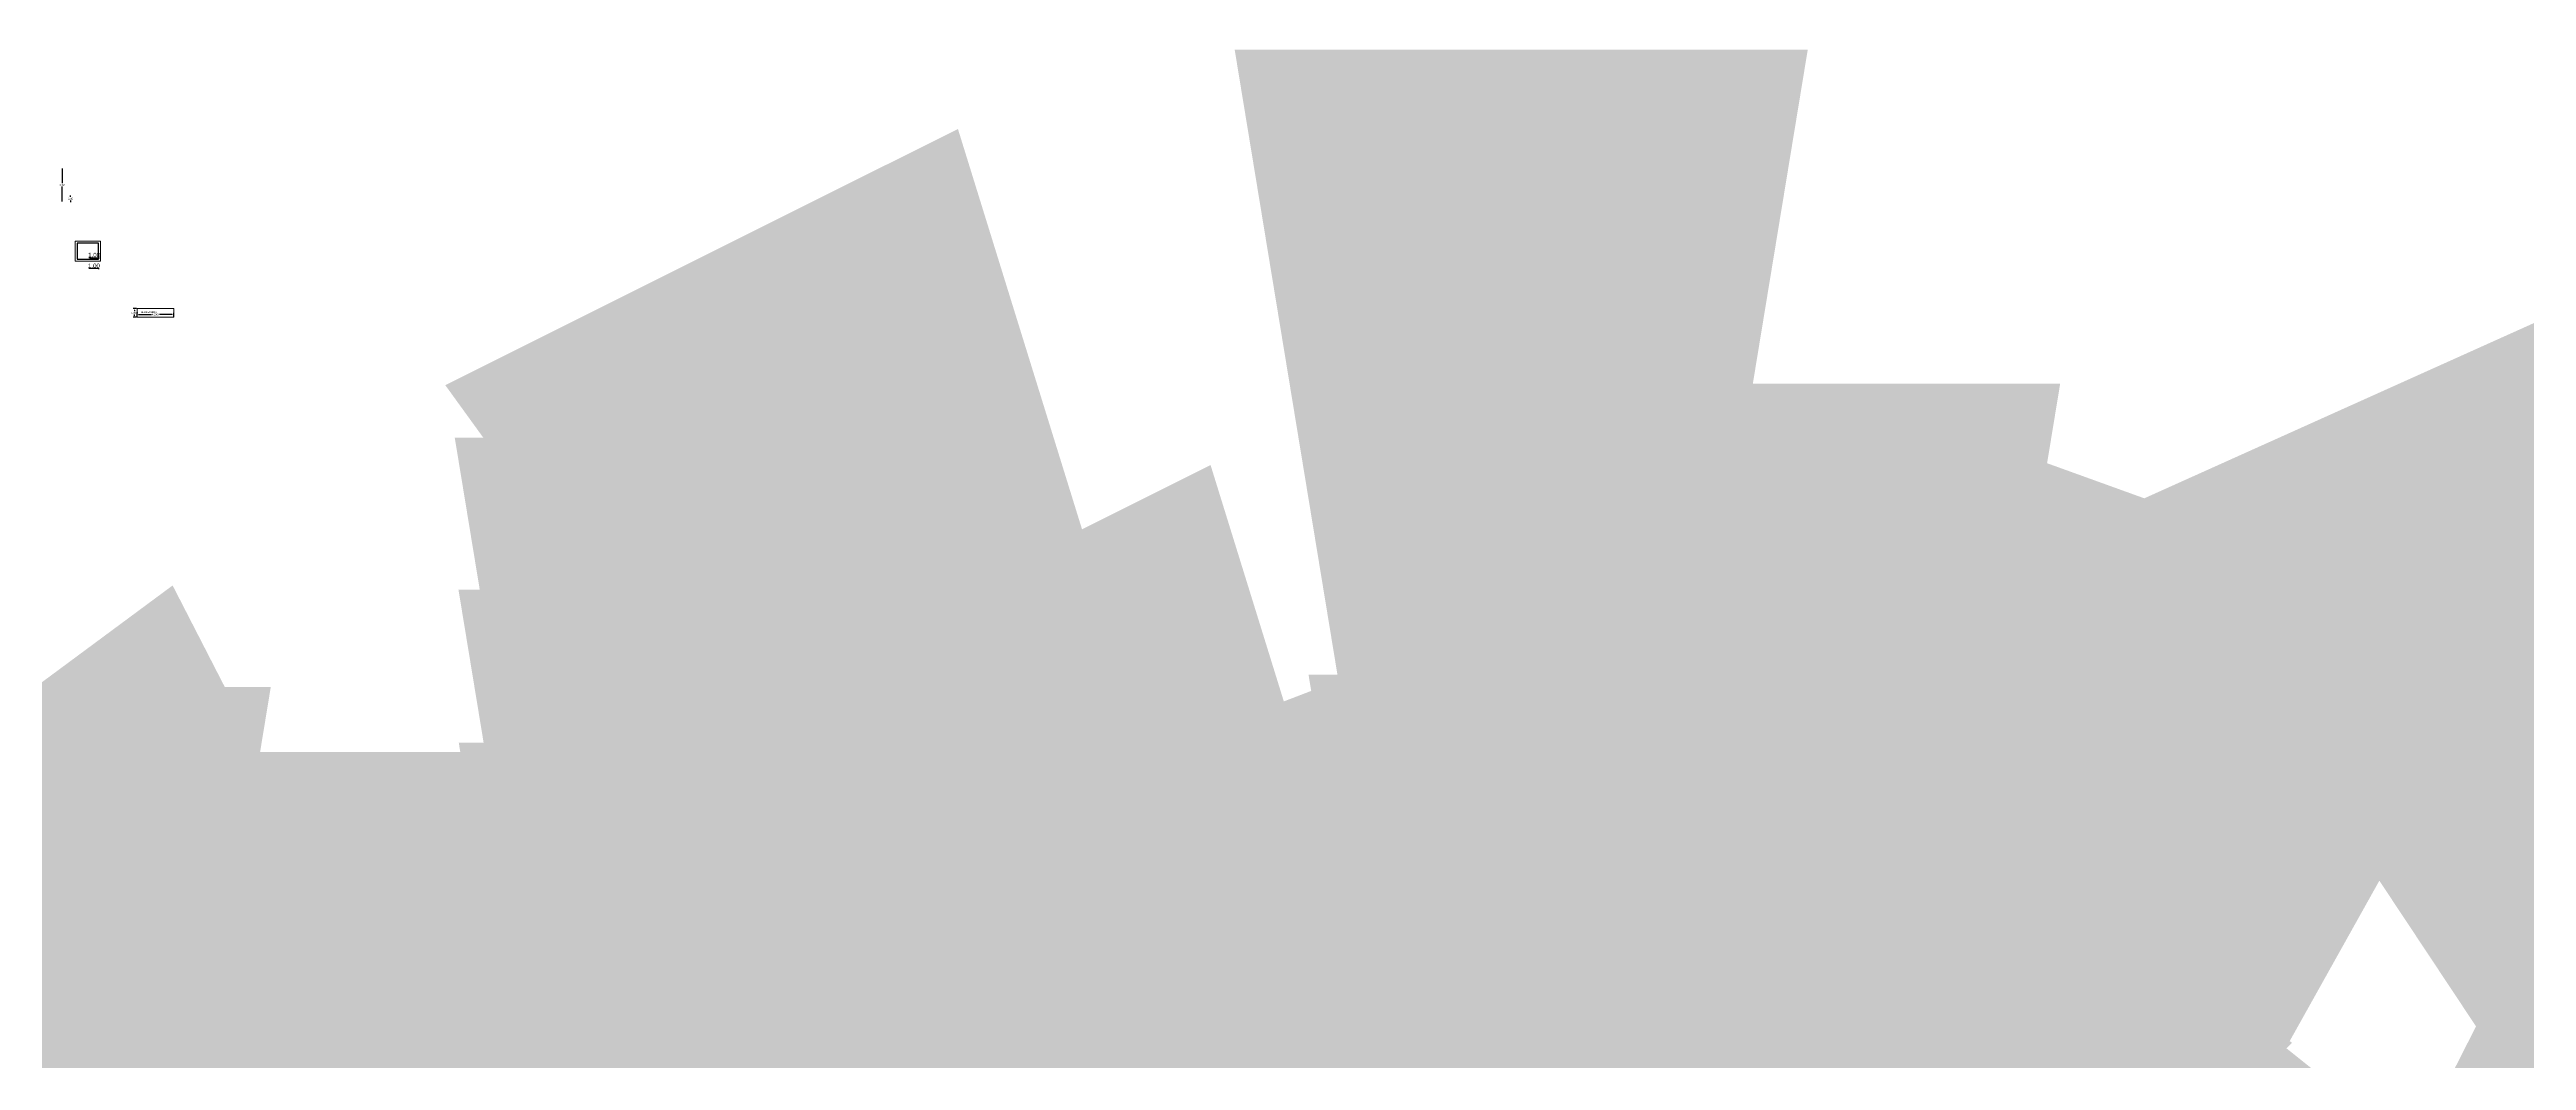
# Model space of a CAD drawing. Header units: metres. Extents: x 0 to 11269, y -5244 to -4054.
# Drawn here: x 10353.8 to 10638, y -4691 to -4575 of the extents above; entities that cross this region are included whole.
import ezdxf

# ---------------------------------------------------------------- set-up
doc = ezdxf.new("R2010")
doc.units = ezdxf.units.M
doc.header["$MEASUREMENT"] = 0
doc.header["$PDMODE"] = 2
doc.layers.add('BLK_9_DA_RAMP_1', color=1, linetype='Continuous', lineweight=15)
doc.layers.add('BLK_9_FLR_0_EXIT_WIDTH_STAIR', color=1, linetype='Continuous', lineweight=15)
for name, color, linetype in [('BLK_9_FLR_0_ EXIT_WIDTH_ DOOR', 2, 'Continuous'), ('BLK_9_FLR_0_BLT_UP_AREA', 45, 'Continuous'), ('BLK_9_FLR_0_CARPET_AREA', 45, 'Continuous'), ('BLK_9_HT_OF_BLDG', 5, 'Continuous'), ('BLK_9_PLINTH_HEIGHT', 7, 'Continuous'), ('DIM', 3, 'Continuous')]:
    doc.layers.add(name, color=color, linetype=linetype)
doc.styles.add('ROMANS', font='romans.shx')
doc.styles.get("Standard").update_dxf_attribs({"font": 'arial.ttf'})
doc.styles.add('TITLE-THINBOLD', font='arial.ttf')
doc.dimstyles.new('300', dxfattribs={"dimscale": 0.1, "dimtxt": 500, "dimasz": 2000, "dimexe": 400, "dimexo": 1500, "dimgap": 0, "dimtad": 1, "dimlfac": 0.001, "dimzin": 0, "dimdsep": 46, "dimtxsty": 'Standard', "dimcen": 800, "dimse1": 1, "dimse2": 1, "dimclrd": 1, "dimclre": 5, "dimclrt": 3, "dimadec": 0, "dimazin": 0, "dimtfac": 1, "dimtix": 1, "dimtofl": 0, "dimtmove": 1, "dimatfit": 3, "dimfxl": 0, "dimtolj": 1, "dimtzin": 0, "dimarcsym": 0})
doc.dimstyles.get("Standard").update_dxf_attribs({"dimtxt": 0.18, "dimasz": 0.18, "dimexe": 0.18, "dimexo": 0.0625, "dimgap": 0.09, "dimtad": 0, "dimtih": 1, "dimtoh": 1, "dimdec": 4, "dimzin": 0, "dimdsep": 46, "dimtxsty": 'Standard', "dimcen": 0.09, "dimadec": 0, "dimazin": 0, "dimtfac": 1, "dimtdec": 4, "dimtofl": 0, "dimtmove": 0, "dimatfit": 3, "dimfxl": 0, "dimtolj": 1, "dimtzin": 0, "dimarcsym": 0})
doc.dimstyles.new('STANDARD$0', dxfattribs={"dimtxt": 200, "dimasz": 110, "dimexe": 110, "dimexo": 0.0625, "dimgap": 50, "dimtad": 2, "dimdec": 0, "dimzin": 0, "dimdsep": 46, "dimtxsty": 'ROMANS', "dimblk": 'OBLIQUE', "dimsah": 1, "dimcen": 0.09, "dimdle": 110, "dimclrd": 5, "dimclre": 5, "dimadec": 0, "dimazin": 0, "dimtfac": 1, "dimtdec": 0, "dimtofl": 0, "dimtmove": 2, "dimatfit": 3, "dimldrblk": 'OBLIQUE', "dimfxl": 0, "dimtolj": 1, "dimtzin": 0, "dimarcsym": 0})
doc.dimstyles.new('STY', dxfattribs={"dimscale": 0.9, "dimtxt": 0.23, "dimasz": 0.18, "dimexe": 0.15, "dimexo": 0.6, "dimgap": 0.1, "dimtad": 1, "dimtih": 1, "dimtoh": 1, "dimzin": 0, "dimdsep": 46, "dimtxsty": 'Standard', "dimblk": 'ARCHTICK', "dimcen": 0.09375, "dimdle": 0.1, "dimse1": 1, "dimse2": 1, "dimclrd": 256, "dimclrt": 256, "dimadec": 0, "dimazin": 0, "dimtfac": 1, "dimtix": 1, "dimtmove": 1, "dimatfit": 0, "dimfxl": 0, "dimtolj": 1, "dimtzin": 0, "dimlwd": -1, "dimarcsym": 0})

# ---------------------------------------------------------------- blocks, each defined once
blk = doc.blocks.new('_ArchTick')
at = {"color": 0, "lineweight": 0, "const_width": 0.15}
blk.add_lwpolyline([(-0.5, -0.5), (0.5, 0.5)], dxfattribs=at)
blk = doc.blocks.new('*D185')
at = {"layer": 'BLK_9_HT_OF_BLDG'}
for p, q in [((10355.22, -4588.64), (10355.22, -4590.34)), ((10355.22, -4592.43), (10355.22, -4590.73))]:
    blk.add_line(p, q, dxfattribs=at)
at = {"layer": 'DEFPOINTS', "color": 0, "linetype": 'ByBlock'}
for p in [(10355.22, -4588.73), (10356.9, -4588.73), (10356.9, -4592.34)]:
    blk.add_point(p, dxfattribs=at)
at = {"layer": 'BLK_9_HT_OF_BLDG', "linetype": 'ByBlock', "xscale": 0.162, "yscale": 0.162, "zscale": 0.162}
for p, rotation in [((10355.22, -4588.73), 90), ((10355.22, -4592.34), 270)]:
    blk.add_blockref('_ArchTick', p, dxfattribs=dict(at, rotation=rotation))
at = {"layer": 'BLK_9_HT_OF_BLDG', "linetype": 'ByBlock', "insert": (10355.22, -4590.54), "char_height": 0.207, "attachment_point": 5}
blk.add_mtext('\\A1;3.62', dxfattribs=at)
blk = doc.blocks.new('*D196')
at = {"layer": 'BLK_9_PLINTH_HEIGHT'}
for p, q in [((10356.2, -4591.89), (10356.2, -4591.73)), ((10356.2, -4591.89), (10356.2, -4591.92)), ((10356.2, -4592.34), (10356.2, -4592.31)), ((10356.2, -4592.34), (10356.2, -4592.51))]:
    blk.add_line(p, q, dxfattribs=at)
at = {"layer": 'DEFPOINTS', "color": 0, "linetype": 'ByBlock'}
for p in [(10356.2, -4591.89), (10356.9, -4591.89), (10356.9, -4592.34)]:
    blk.add_point(p, dxfattribs=at)
at = {"layer": 'BLK_9_PLINTH_HEIGHT', "linetype": 'ByBlock', "xscale": 0.162, "yscale": 0.162, "zscale": 0.162}
for p, rotation in [((10356.2, -4591.89), 270), ((10356.2, -4592.34), 90)]:
    blk.add_blockref('_ArchTick', p, dxfattribs=dict(at, rotation=rotation))
at = {"layer": 'BLK_9_PLINTH_HEIGHT', "linetype": 'ByBlock', "insert": (10356.2, -4592.12), "char_height": 0.207, "attachment_point": 5}
blk.add_mtext('\\A1;0.45', dxfattribs=at)
blk = doc.blocks.new('*D224')
at = {"layer": 'BLK_9_FLR_0_ EXIT_WIDTH_ DOOR', "lineweight": -2}
for p, q in [((10358.38, -4600.14), (10358.28, -4600.14)), ((10359.38, -4600.14), (10358.38, -4600.14)), ((10359.38, -4600.14), (10359.48, -4600.14))]:
    blk.add_line(p, q, dxfattribs=at)
at = {"layer": 'DEFPOINTS', "color": 0}
for p in [(10358.38, -4599.61), (10358.38, -4600.14), (10359.38, -4599.53)]:
    blk.add_point(p, dxfattribs=at)
at = {"layer": 'BLK_9_FLR_0_ EXIT_WIDTH_ DOOR', "lineweight": -2, "xscale": 0.1, "yscale": 0.1, "zscale": 0.1}
blk.add_blockref('_ArchTick', (10358.38, -4600.14), dxfattribs=at)
at = {"layer": 'BLK_9_FLR_0_ EXIT_WIDTH_ DOOR', "lineweight": -2, "xscale": 0.1, "yscale": 0.1, "zscale": 0.1, "rotation": 180}
blk.add_blockref('_ArchTick', (10359.38, -4600.14), dxfattribs=at)
at = {"layer": 'BLK_9_FLR_0_ EXIT_WIDTH_ DOOR', "lineweight": 0, "insert": (10358.88, -4599.81), "char_height": 0.5, "attachment_point": 5, "style": 'TITLE-THINBOLD'}
blk.add_mtext('\\A1;1.00', dxfattribs=at)
blk = doc.blocks.new('_Oblique')
at = {"color": 0, "linetype": 'ByBlock', "lineweight": -2}
blk.add_line((-0.5, -0.5), (0.5, 0.5), dxfattribs=at)
blk = doc.blocks.new('*D250')
at = {"layer": 'BLK_9_FLR_0_EXIT_WIDTH_STAIR', "lineweight": -2}
for p, q in [((10358.4, -4598.91), (10358.3, -4598.91)), ((10358.4, -4598.91), (10359.4, -4598.91)), ((10359.4, -4598.91), (10359.5, -4598.91))]:
    blk.add_line(p, q, dxfattribs=at)
at = {"layer": 'DEFPOINTS', "color": 0}
for p in [(10358.4, -4599.33), (10359.4, -4598.91), (10359.4, -4599.4)]:
    blk.add_point(p, dxfattribs=at)
at = {"layer": 'BLK_9_FLR_0_EXIT_WIDTH_STAIR', "lineweight": -2, "xscale": 0.1, "yscale": 0.1, "zscale": 0.1}
blk.add_blockref('_ArchTick', (10358.4, -4598.91), dxfattribs=at)
at = {"layer": 'BLK_9_FLR_0_EXIT_WIDTH_STAIR', "lineweight": -2, "xscale": 0.1, "yscale": 0.1, "zscale": 0.1, "rotation": 180}
blk.add_blockref('_ArchTick', (10359.4, -4598.91), dxfattribs=at)
at = {"layer": 'BLK_9_FLR_0_EXIT_WIDTH_STAIR', "lineweight": 0, "insert": (10358.9, -4598.58), "char_height": 0.5, "attachment_point": 5, "style": 'TITLE-THINBOLD'}
blk.add_mtext('\\A1;1.00', dxfattribs=at)
blk = doc.blocks.new('*D257')
at = {"layer": 'BLK_9_DA_RAMP_1', "color": 0, "lineweight": -2}
for p, q in [((10363.83, -4605.65), (10363.83, -4605.23)), ((10364.01, -4605.41), (10365.47, -4605.41)), ((10367.85, -4605.41), (10366.4, -4605.41)), ((10368.03, -4605.65), (10368.03, -4605.23))]:
    blk.add_line(p, q, dxfattribs=at)
at = {"layer": 'BLK_9_DA_RAMP_1', "color": 0}
for points in [[(10364.01, -4605.38), (10364.01, -4605.44), (10363.83, -4605.41)], [(10367.85, -4605.38), (10367.85, -4605.44), (10368.03, -4605.41)]]:
    blk.add_solid(points, dxfattribs=at)
at = {"layer": 'DEFPOINTS', "color": 0}
for p in [(10363.83, -4605.41), (10363.83, -4605.72), (10368.03, -4605.72)]:
    blk.add_point(p, dxfattribs=at)
at = {"layer": 'BLK_9_DA_RAMP_1', "color": 0, "insert": (10365.93, -4605.41), "char_height": 0.18, "attachment_point": 5}
blk.add_mtext('\\A1;4.2000', dxfattribs=at)
blk = doc.blocks.new('*D258')
at = {"layer": 'BLK_9_DA_RAMP_1', "color": 0, "lineweight": -2}
for p, q in [((10363.76, -4604.72), (10363.37, -4604.72)), ((10363.76, -4605.72), (10363.37, -4605.72)), ((10363.55, -4604.9), (10363.55, -4605.03)), ((10363.55, -4605.54), (10363.55, -4605.4))]:
    blk.add_line(p, q, dxfattribs=at)
at = {"layer": 'BLK_9_DA_RAMP_1', "color": 0}
for points in [[(10363.52, -4604.9), (10363.58, -4604.9), (10363.55, -4604.72)], [(10363.52, -4605.54), (10363.58, -4605.54), (10363.55, -4605.72)]]:
    blk.add_solid(points, dxfattribs=at)
at = {"layer": 'DEFPOINTS', "color": 0}
for p in [(10363.55, -4604.72), (10363.82, -4604.72), (10363.82, -4605.72)]:
    blk.add_point(p, dxfattribs=at)
at = {"layer": 'BLK_9_DA_RAMP_1', "color": 0, "insert": (10363.55, -4605.22), "char_height": 0.18, "attachment_point": 5}
blk.add_mtext('\\A1;1.0000', dxfattribs=at)

msp = doc.modelspace()

# ---------------------------------------------------------------- linework, layer by layer
at = {"layer": 'BLK_9_DA_RAMP_1'}
msp.add_lwpolyline([(10363.83207, -4604.71502), (10368.03207, -4604.71502), (10368.03207, -4605.71502), (10363.83207, -4605.71502)], close=True, dxfattribs=at)
at = {"layer": 'BLK_9_FLR_0_BLT_UP_AREA', "color": 45, "lineweight": 0}
msp.add_lwpolyline([(10359.63428, -4596.99886), (10359.63428, -4599.29886), (10356.73428, -4599.29886), (10356.73428, -4596.99886)], close=True, dxfattribs=at)
at = {"layer": 'BLK_9_FLR_0_CARPET_AREA', "color": 45, "linetype": 'ByBlock'}
msp.add_lwpolyline([(10359.40428, -4597.22886), (10356.96428, -4597.22886), (10356.96428, -4599.06886), (10359.40428, -4599.06886)], close=True, dxfattribs=at)

# ---------------------------------------------------------------- texts
at = {"layer": 'BLK_9_DA_RAMP_1', "insert": (10365.18484, -4605.03281), "char_height": 0.2, "width": 2.4, "attachment_point": 2}
msp.add_mtext('SLOPE=1IN12', dxfattribs=at)

# ---------------------------------------------------------------- dimensions: what is measured, and where the dimension line sits
at = {"layer": 'BLK_9_DA_RAMP_1', "color": 2}
dim = msp.add_linear_dim(base=(10363.54982, -4604.71502), p1=(10363.82236, -4605.71502), p2=(10363.82236, -4604.71502), angle=90, dimstyle='STANDARD$0', override={"dimtxt": 0.18, "dimasz": 0.18, "dimexe": 0.18, "dimgap": 0.09, "dimtad": 0, "dimtih": 1, "dimtoh": 1, "dimdec": 4, "dimtxsty": 'Standard', "dimsah": 0, "dimdle": 0, "dimclrd": 0, "dimclre": 0, "dimtdec": 4}, dxfattribs=at)
dim.commit()
dim.dimension.update_dxf_attribs({"geometry": '*D258', "text_midpoint": (10363.54982, -4605.21502)})
at = {"layer": 'BLK_9_DA_RAMP_1'}
dim = msp.add_linear_dim(base=(10363.83207, -4605.41445), p1=(10368.03207, -4605.71502), p2=(10363.83207, -4605.71502), dimstyle='Standard', dxfattribs=at)
dim.commit()
dim.dimension.update_dxf_attribs({"geometry": '*D257', "text_midpoint": (10365.93207, -4605.41445)})
at = {"layer": 'BLK_9_FLR_0_ EXIT_WIDTH_ DOOR', "lineweight": 0}
dim = msp.add_linear_dim(base=(10358.37928, -4600.1411), p1=(10359.37928, -4599.52886), p2=(10358.37928, -4599.60886), angle=180, dimstyle='STANDARD$0', override={"dimscale": 0.5, "dimtxt": 1, "dimasz": 0.2, "dimexe": 0.25, "dimexo": 0.4, "dimgap": 0.15, "dimtad": 1, "dimdec": 2, "dimzin": 3, "dimtxsty": 'TITLE-THINBOLD', "dimblk": 'ArchTick', "dimdle": 0.5, "dimse1": 1, "dimse2": 1, "dimclrd": 256, "dimclrt": 256, "dimadec": 1, "dimtdec": 2, "dimtix": 1, "dimtofl": 1, "dimatfit": 0}, dxfattribs=at)
dim.commit()
dim.dimension.update_dxf_attribs({"geometry": '*D224', "text_midpoint": (10358.87928, -4599.81082)})
at = {"layer": 'BLK_9_FLR_0_EXIT_WIDTH_STAIR', "lineweight": 0}
dim = msp.add_linear_dim(base=(10359.40428, -4598.90818), p1=(10358.40395, -4599.32933), p2=(10359.40428, -4599.4038), dimstyle='STANDARD$0', override={"dimscale": 0.5, "dimtxt": 1, "dimasz": 0.2, "dimexe": 0.25, "dimexo": 0.4, "dimgap": 0.15, "dimtad": 1, "dimdec": 2, "dimzin": 3, "dimtxsty": 'TITLE-THINBOLD', "dimblk": 'ArchTick', "dimdle": 0.5, "dimse1": 1, "dimse2": 1, "dimclrd": 256, "dimclrt": 256, "dimadec": 1, "dimtdec": 2, "dimtix": 1, "dimtofl": 1, "dimatfit": 0}, dxfattribs=at)
dim.commit()
dim.dimension.update_dxf_attribs({"geometry": '*D250', "text_midpoint": (10358.90411, -4598.57789)})
at = {"layer": 'BLK_9_HT_OF_BLDG', "linetype": 'ByBlock'}
dim = msp.add_linear_dim(base=(10355.2189290675, -4588.7285506987), p1=(10356.8959561654, -4592.3435506987), p2=(10356.8959561654, -4588.7285506987), angle=90, dimstyle='STY', dxfattribs=at)
dim.commit()
dim.dimension.update_dxf_attribs({"geometry": '*D185', "text_midpoint": (10355.2189290675, -4590.5360506987)})
at = {"layer": 'BLK_9_PLINTH_HEIGHT', "linetype": 'ByBlock'}
dim = msp.add_linear_dim(base=(10356.20235, -4591.89355), p1=(10356.89596, -4592.34355), p2=(10356.89596, -4591.89355), angle=90, dimstyle='STY', dxfattribs=at)
dim.commit()
dim.dimension.update_dxf_attribs({"geometry": '*D196', "text_midpoint": (10356.20235, -4592.11855)})

# ---------------------------------------------------------------- leaders
at = {"layer": 'DIM', "color": 4, "linetype": 'ByBlock', "ltscale": 100}
for points in [[(10522.64084, -4774.99565), (10522.64084, -4774.38893), (10522.45376, -4774.38893)], [(10518.01276, -4777.71332), (10517.67937, -4777.04625), (10517.57446, -4777.04625)], [(10551.59819, -4813.3546), (10551.59819, -4812.96321), (10551.4836, -4812.96321)], [(10433.15647, -4819.53116), (10433.15647, -4818.66873), (10433.45827, -4818.66873)], [(10433.5046, -4819.87773), (10433.5046, -4819.31073), (10433.70224, -4819.31073)], [(10538.10807, -4818.91199), (10538.25876, -4818.49478), (10538.44441, -4818.49478)], [(10546.99984, -4816.28761), (10546.66645, -4815.62054), (10546.56154, -4815.62054)], [(10569.15036, -4811.38103), (10569.68225, -4810.65516), (10569.94124, -4810.65516)], [(10452.14664, -4813.40485), (10452.70516, -4812.64263), (10452.96415, -4812.64263)], [(10460.50999, -4816.79493), (10460.25259, -4816.44735), (10460.10104, -4816.44735)], [(10433.58494, -4836.98672), (10433.58494, -4836.12429), (10433.8354, -4836.12429)], [(10433.93307, -4837.33329), (10433.93307, -4836.76629), (10434.14385, -4836.76629)], [(10452.62164, -4813.56996), (10453.04795, -4813.06243), (10453.15911, -4813.06243)], [(10562.89016, -4838.13307), (10562.60599, -4837.39275), (10562.36595, -4837.39275)], [(10263.61684, -4844.19499), (10263.76752, -4843.77778), (10263.95317, -4843.77778)], [(10346.28946, -4848.16619), (10346.28946, -4847.31274), (10346.06682, -4847.31274)], [(10531.11572, -4846.72357), (10531.11572, -4845.87012), (10531.02407, -4845.87012)], [(10466.34126, -4830.87767), (10466.87315, -4830.1518), (10467.13214, -4830.1518)], [(10519.02884, -4850.83649), (10519.02884, -4849.59272), (10519.21907, -4849.59272)], [(10569.41439, -4850.14042), (10569.41439, -4849.28697), (10569.19174, -4849.28697)], [(10433.6197, -4854.55346), (10433.6197, -4853.69104), (10433.72734, -4853.69104)], [(10433.96784, -4854.90004), (10433.96784, -4854.33304), (10434.04584, -4854.33304)], [(10464.9503, -4854.53116), (10464.9503, -4853.66873), (10464.84266, -4853.66873)], [(10469.22829, -4853.64873), (10469.22829, -4852.78631), (10469.12066, -4852.78631)], [(10469.79779, -4853.02942), (10469.79779, -4852.16699), (10469.69016, -4852.16699)], [(10449.59678, -4853.5424), (10449.8762, -4852.77848), (10449.98383, -4852.77848)], [(10454.64777, -4852.51961), (10454.92718, -4851.75569), (10455.03481, -4851.75569)], [(10467.03126, -4831.04582), (10467.37007, -4830.62152), (10467.48123, -4830.62152)], [(10446.07479, -4836.15356), (10445.7272, -4835.6999), (10445.7272, -4835.54835)], [(10388.23355, -4855.597), (10388.23355, -4854.9575), (10388.49255, -4854.9575)], [(10389.5788, -4856.48554), (10389.5788, -4856.05715), (10389.8378, -4856.05715)], [(10357.44577, -4838.15418), (10357.97765, -4837.42831), (10358.23665, -4837.42831)], [(10464.3808, -4855.19666), (10464.3808, -4854.33423), (10464.27316, -4854.33423)], [(10411.64429, -4855.73493), (10411.32479, -4855.09543), (10411.58379, -4855.09543)], [(10544.68567, -4873.36718), (10544.68567, -4872.76045), (10544.4986, -4872.76045)], [(10540.0576, -4876.08485), (10539.72421, -4875.41778), (10539.6193, -4875.41778)], [(10459.13953, -4829.98967), (10459.59319, -4829.64208), (10459.74474, -4829.64208)]]:
    msp.add_leader(points, dimstyle='300', override={"dimgap": 0.04, "dimtad": 0, "dimfxl": 0.1875}, dxfattribs=at)
at = {"layer": 'DIM', "color": 1, "linetype": 'ByBlock', "ltscale": 100}
msp.add_leader([(10704.52531, -4796.14299), (10703.54303, -4793.95967), (10702.16781, -4793.95967)], dimstyle='300', override={"dimgap": 0.04, "dimtad": 0, "dimfxl": 0.1875}, dxfattribs=at)
at = {"layer": 'DIM', "color": 7, "linetype": 'ByBlock', "ltscale": 100}
for points in [[(10392.31991, -4863.25111), (10392.31991, -4862.55191)], [(10398.03838, -4863.50465), (10398.03838, -4862.85925), (10397.63699, -4863.04813)]]:
    msp.add_leader(points, dimstyle='300', override={"dimgap": 0.04, "dimtad": 0, "dimfxl": 0.1875}, dxfattribs=at)

doc.saveas('drawing.dxf')
